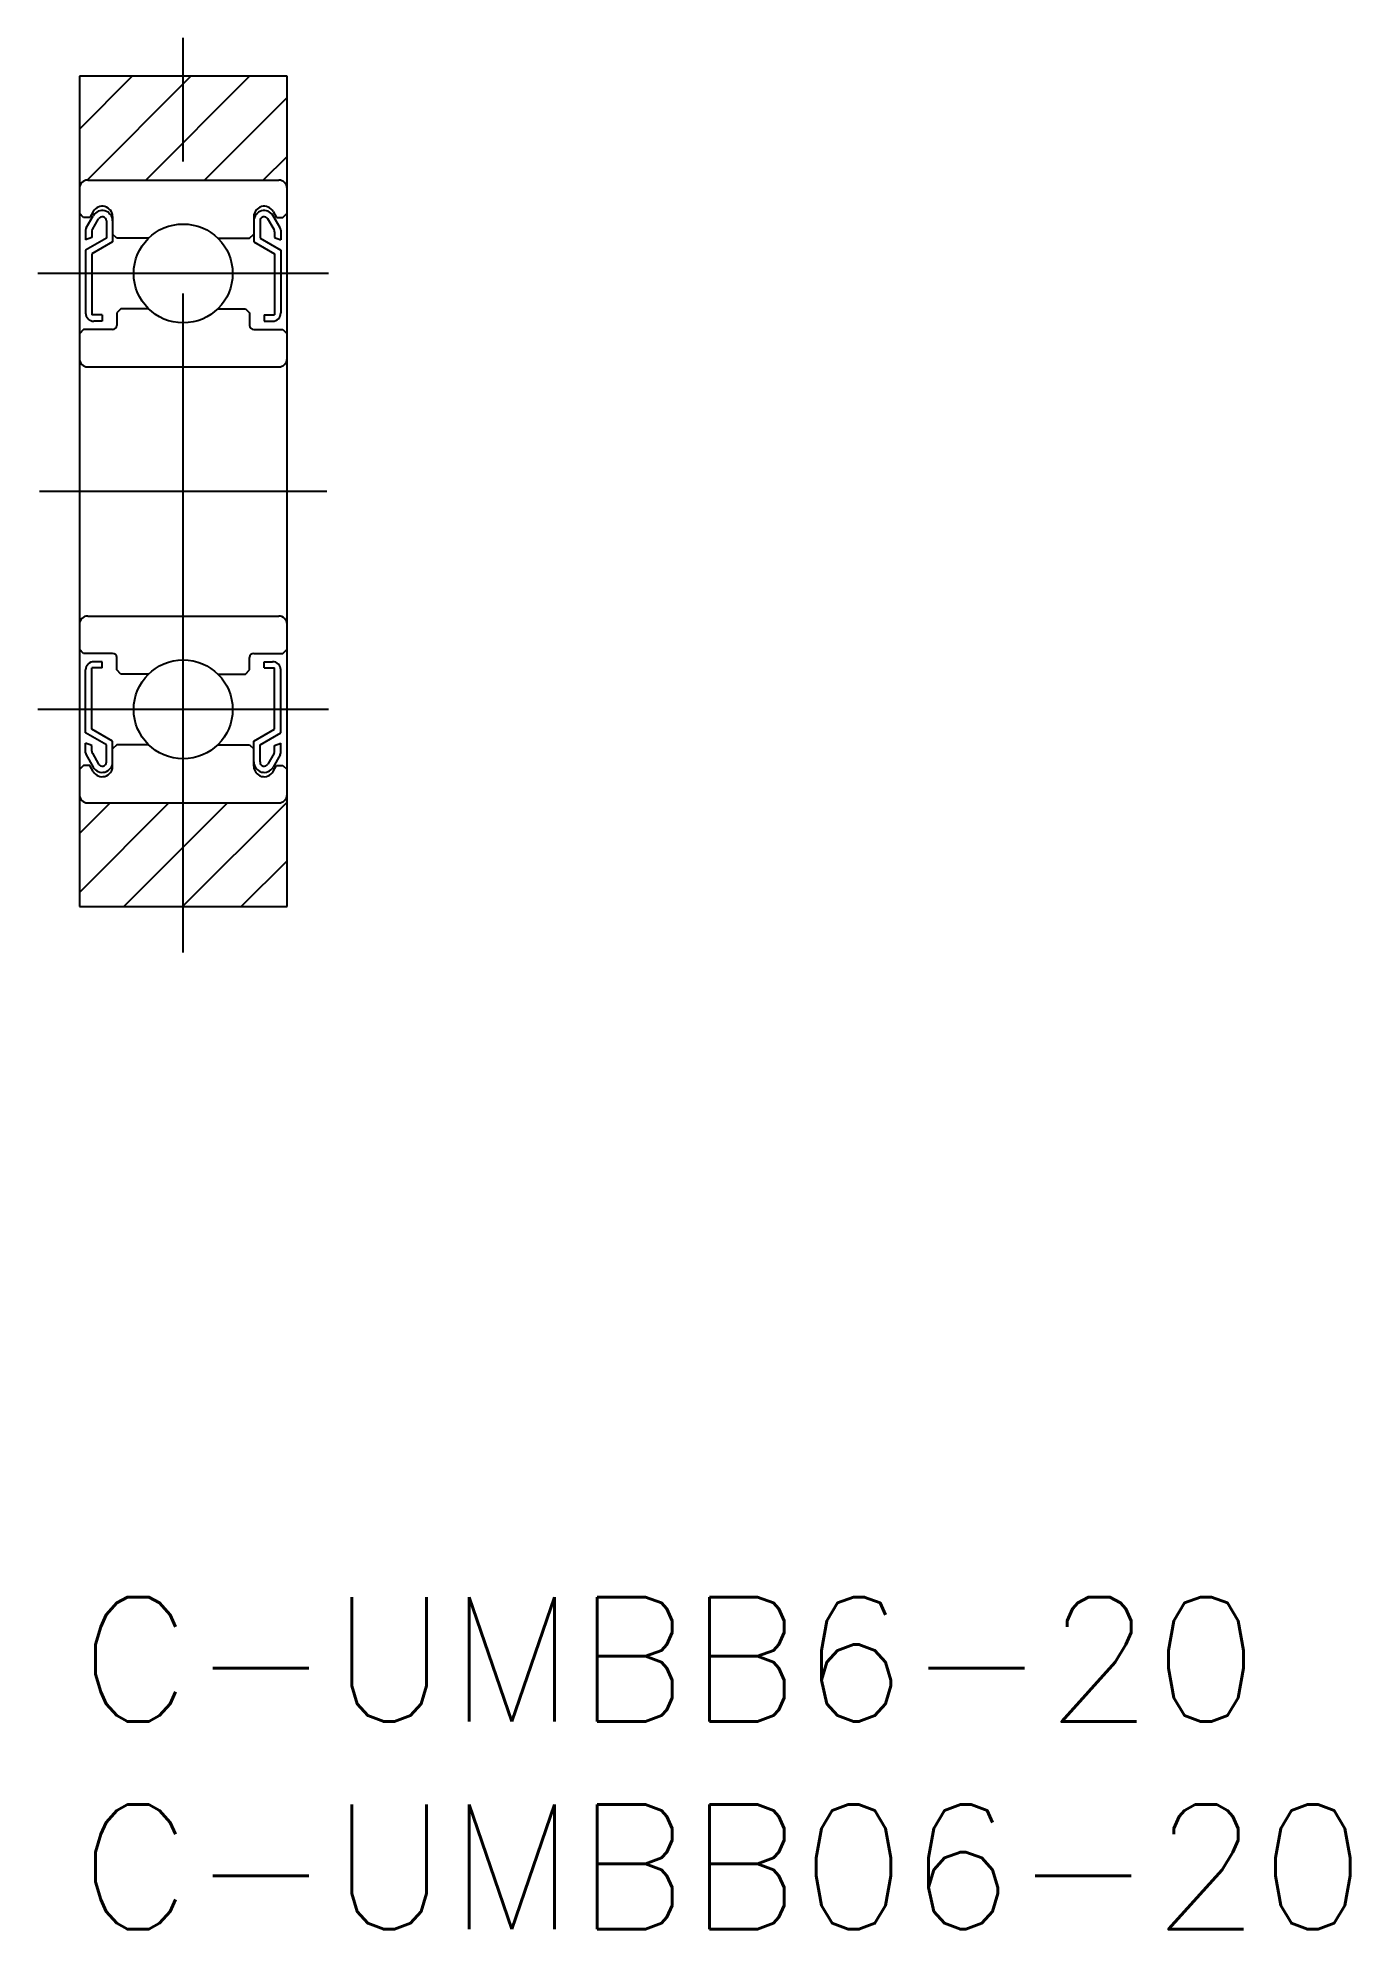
# Model space of a CAD drawing. Extents: x -1 to 30.6, y -8 to 37.6.
import ezdxf

# ---------------------------------------------------------------- set-up
doc = ezdxf.new("R2010")
doc.units = 0
doc.header["$LTSCALE"] = 0.5
doc.linetypes.add('CENTER', pattern=[50.8, 31.75, -6.35, 6.35, -6.35])
doc.layers.get('0').update_dxf_attribs({"linetype": 'CONTINUOUS'})
doc.layers.add('CENTER', color=1, linetype='CENTER')
doc.styles.get("Standard").update_dxf_attribs({"font": 'txt.shx', "height": 3, "bigfont": 'bigfont.shx'})

# ---------------------------------------------------------------- blocks, each defined once
blk = doc.blocks.new('*U8')
at = {"color": 7, "linetype": 'CONTINUOUS'}
blk.add_text('C-UMBB6-20', height=3, dxfattribs=at).set_placement((0, -3))
blk = doc.blocks.new('*U9')
at = {"color": 7, "linetype": 'CONTINUOUS'}
blk.add_text('C-UMBB06-20', height=3, dxfattribs=at).set_placement((0, -8))

msp = doc.modelspace()

# ---------------------------------------------------------------- linework, layer by layer
at = {"color": 7, "linetype": 'CONTINUOUS'}
for p, q in [((0, 36.627), (0, 16.627)), ((5, 36.627), (0, 36.627)), ((5, 16.627), (5, 36.627)), ((0.2, 34.127), (4.8, 34.127)), ((0.1, 33.227), (0, 33.327)), ((0.163, 32.973), (0.333, 33.268)), ((0.333, 33.371), (0.25, 33.227)), ((4.667, 33.371), (4.75, 33.227)), ((4.837, 32.973), (4.667, 33.268)), ((4.9, 33.227), (5, 33.327)), ((0.25, 33.227), (0.1, 33.227)), ((0.15, 32.923), (0.15, 32.69)), ((0.3, 32.883), (0.3, 32.745)), ((0.313, 32.933), (0.463, 33.193)), ((0.65, 33.143), (0.65, 32.727)), ((0.8, 33.246), (0.8, 32.64)), ((0.9, 32.727), (0.8, 32.827)), ((4.1, 32.727), (4.2, 32.827)), ((4.2, 33.246), (4.2, 32.64)), ((4.35, 33.143), (4.35, 32.727)), ((4.687, 32.933), (4.537, 33.193)), ((4.7, 32.883), (4.7, 32.745)), ((4.75, 33.227), (4.9, 33.227)), ((4.85, 32.923), (4.85, 32.69)), ((0.3, 32.745), (0.15, 32.69)), ((0.65, 32.727), (0.15, 32.438)), ((0.15, 32.438), (0.15, 30.927)), ((0.8, 32.64), (0.3, 32.351)), ((0.3, 32.351), (0.3, 30.877)), ((1.666, 32.727), (0.9, 32.727)), ((3.334, 32.727), (4.1, 32.727)), ((4.2, 32.64), (4.7, 32.351)), ((4.35, 32.727), (4.85, 32.438)), ((4.7, 32.745), (4.85, 32.69)), ((4.7, 32.351), (4.7, 30.877)), ((4.85, 32.438), (4.85, 30.927)), ((1, 31.027), (0.9, 30.927)), ((1.666, 31.027), (1, 31.027)), ((3.334, 31.027), (4, 31.027)), ((4, 31.027), (4.1, 30.927)), ((0.1, 30.527), (0, 30.427)), ((0.8, 30.527), (0.1, 30.527)), ((0.55, 30.877), (0.3, 30.877)), ((0.55, 30.727), (0.35, 30.727)), ((0.55, 30.877), (0.55, 30.727)), ((0.9, 30.927), (0.9, 30.627)), ((4.1, 30.927), (4.1, 30.627)), ((4.2, 30.527), (4.9, 30.527)), ((4.45, 30.877), (4.45, 30.727)), ((4.45, 30.877), (4.7, 30.877)), ((4.45, 30.727), (4.65, 30.727)), ((4.9, 30.527), (5, 30.427)), ((0.2, 29.627), (4.8, 29.627)), ((0, 28.452), (0, 28.452)), ((0.2, 23.627), (4.8, 23.627)), ((0.1, 22.727), (0, 22.827)), ((4.9, 22.727), (5, 22.827)), ((0.8, 22.727), (0.1, 22.727)), ((0.15, 20.815), (0.15, 22.327)), ((0.55, 22.377), (0.3, 22.377)), ((0.3, 20.902), (0.3, 22.377)), ((0.55, 22.527), (0.35, 22.527)), ((0.55, 22.377), (0.55, 22.527)), ((0.9, 22.327), (0.9, 22.627)), ((1, 22.227), (0.9, 22.327)), ((4, 22.227), (4.1, 22.327)), ((4.1, 22.327), (4.1, 22.627)), ((4.2, 22.727), (4.9, 22.727)), ((4.45, 22.377), (4.45, 22.527)), ((4.45, 22.527), (4.65, 22.527)), ((4.45, 22.377), (4.7, 22.377)), ((4.7, 20.902), (4.7, 22.377)), ((4.85, 20.815), (4.85, 22.327)), ((1.666, 22.227), (1, 22.227)), ((3.334, 22.227), (4, 22.227)), ((0.65, 20.527), (0.15, 20.815)), ((0.15, 20.33), (0.15, 20.563)), ((0.3, 20.509), (0.15, 20.563)), ((0.8, 20.613), (0.3, 20.902)), ((0.3, 20.37), (0.3, 20.509)), ((0.65, 20.111), (0.65, 20.527)), ((0.8, 20.007), (0.8, 20.613)), ((0.9, 20.527), (0.8, 20.427)), ((1.666, 20.527), (0.9, 20.527)), ((3.334, 20.527), (4.1, 20.527)), ((4.1, 20.527), (4.2, 20.427)), ((4.2, 20.613), (4.7, 20.902)), ((4.2, 20.007), (4.2, 20.613)), ((4.35, 20.527), (4.85, 20.815)), ((4.35, 20.111), (4.35, 20.527)), ((4.7, 20.509), (4.85, 20.563)), ((4.7, 20.37), (4.7, 20.509)), ((4.85, 20.33), (4.85, 20.563)), ((0.163, 20.28), (0.333, 19.986)), ((0.313, 20.32), (0.463, 20.061)), ((4.687, 20.32), (4.537, 20.061)), ((4.837, 20.28), (4.667, 19.986)), ((0.1, 20.027), (0, 19.927)), ((0.25, 20.027), (0.1, 20.027)), ((0.333, 19.882), (0.25, 20.027)), ((4.667, 19.882), (4.75, 20.027)), ((4.75, 20.027), (4.9, 20.027)), ((4.9, 20.027), (5, 19.927)), ((0.2, 19.127), (4.8, 19.127)), ((0, 16.627), (5, 16.627))]:
    msp.add_line(p, q, dxfattribs=at)
at = {"color": 3, "linetype": 'CONTINUOUS'}
for p, q in [((0, 35.355), (1.271, 36.627)), ((0.185, 34.126), (2.686, 36.627)), ((1.6, 34.127), (4.1, 36.627)), ((3.014, 34.127), (5, 36.113)), ((4.428, 34.127), (5, 34.698)), ((0, 33.941), (0.001, 33.942)), ((2.485, 16.627), (5, 19.142)), ((0, 18.385), (0.742, 19.127)), ((0, 16.971), (2.156, 19.127)), ((1.07, 16.627), (3.57, 19.127)), ((3.899, 16.627), (5, 17.728))]:
    msp.add_line(p, q, dxfattribs=at)
at = {"color": 7, "linetype": 'CONTINUOUS'}
for centre in [(2.5, 31.877), (2.5, 21.377)]:
    msp.add_circle(centre, 1.191, dxfattribs=at)
for centre, radius, start, end in [((0.2, 33.927), 0.2, 90, 180), ((4.8, 33.927), 0.2, 0, 90), ((0.55, 33.246), 0.25, 359.9996, 150.0002), ((0.55, 33.143), 0.25, 0, 150.0004), ((4.45, 33.246), 0.25, 29.9998, 180.0004), ((4.45, 33.143), 0.25, 29.9996, 180), ((0.25, 32.923), 0.1, 150.0004, 180), ((0.4, 32.883), 0.1, 149.9997, 180), ((0.55, 33.143), 0.1, 0, 149.9997), ((4.45, 33.143), 0.1, 30.0003, 180), ((4.6, 32.883), 0.1, 0, 30.0003), ((4.75, 32.923), 0.1, 0, 29.9996), ((0.35, 30.927), 0.2, 180.0003, 270.0003), ((0.8, 30.627), 0.1, 270.0006, 0), ((4.2, 30.627), 0.1, 180, 269.9994), ((4.65, 30.927), 0.2, 269.9997, 359.9997), ((0.2, 29.827), 0.2, 180, 270), ((4.8, 29.827), 0.2, 270, 0), ((0.2, 23.427), 0.2, 90, 180), ((4.8, 23.427), 0.2, 0, 90), ((0.35, 22.327), 0.2, 89.9997, 179.9997), ((0.8, 22.627), 0.1, 0, 89.9994), ((4.2, 22.627), 0.1, 90.0006, 180), ((4.65, 22.327), 0.2, 0.0003, 90.0003), ((0.25, 20.33), 0.1, 180, 209.9996), ((0.4, 20.37), 0.1, 180, 210.0003), ((0.55, 20.111), 0.25, 209.9996, 0), ((0.55, 20.111), 0.1, 210.0003, 0), ((4.45, 20.111), 0.25, 180, 330.0004), ((4.45, 20.111), 0.1, 180, 329.9997), ((4.6, 20.37), 0.1, 329.9997, 0), ((4.75, 20.33), 0.1, 330.0004, 0), ((0.55, 20.007), 0.25, 209.9998, 0.0004), ((4.45, 20.007), 0.25, 179.9996, 330.0002), ((0.2, 19.327), 0.2, 180, 270), ((4.8, 19.327), 0.2, 270, 0)]:
    msp.add_arc(centre, radius, start, end, dxfattribs=at)
at = {"layer": 'CENTER', "color": 1, "linetype": 'CENTER'}
for p, q in [((2.5, 15.52), (2.5, 37.552)), ((6, 31.877), (-1, 31.877)), ((5.961, 26.627), (-0.961, 26.627)), ((6, 21.377), (-1, 21.377))]:
    msp.add_line(p, q, dxfattribs=at)

# ---------------------------------------------------------------- block references
at = {"color": 7, "linetype": 'CONTINUOUS'}
for name in ['*U8', '*U9']:
    msp.add_blockref(name, (0, 0), dxfattribs=at)

doc.saveas('drawing.dxf')
